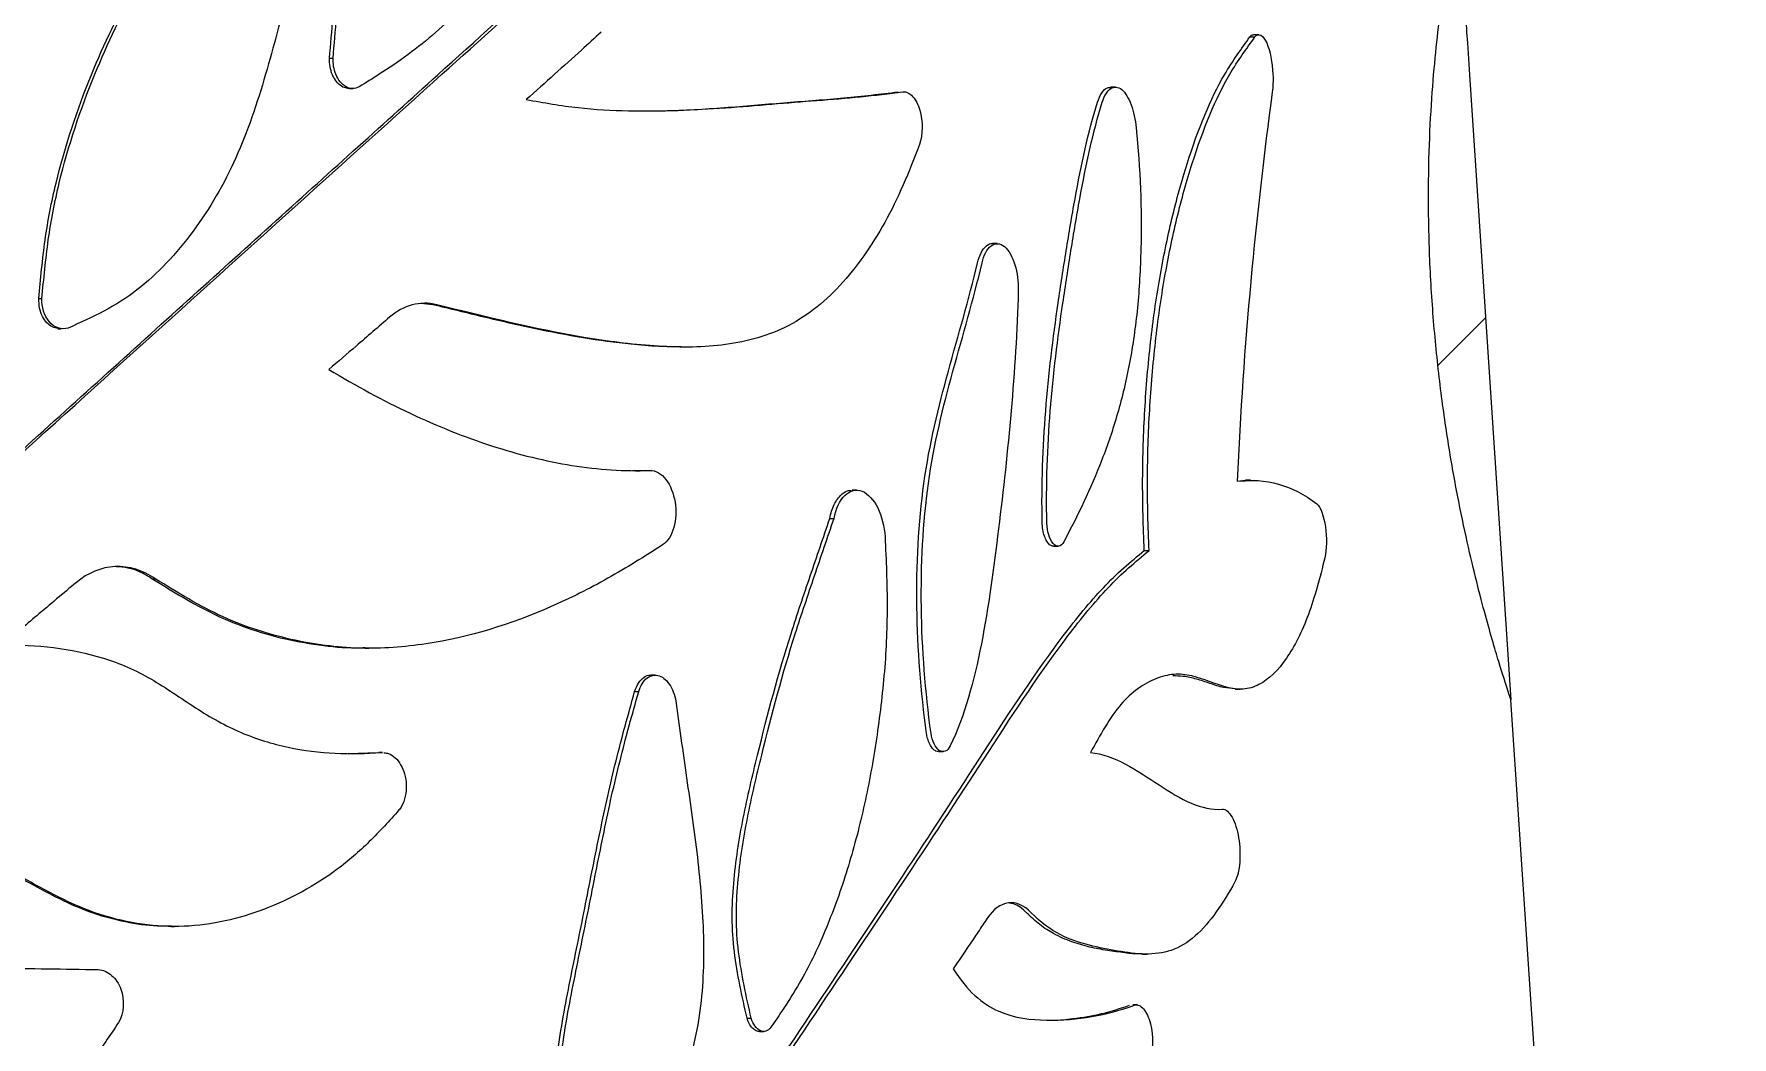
# Model space of a CAD drawing. Header units: millimetres. Extents: x 10 to 459, y 8 to 584.
# Drawn here: x 107.46 to 123.25, y 361.23 to 370.55 of the extents above; entities that cross this region are included whole.
import ezdxf

# ---------------------------------------------------------------- set-up
doc = ezdxf.new("R2010")
doc.units = ezdxf.units.MM
doc.layers.add('HATCH', color=3, linetype='Continuous')
doc.layers.add('OUTLINE', color=7, linetype='Continuous', lineweight=25)

msp = doc.modelspace()

# ---------------------------------------------------------------- hatches: boundary and pattern name
at = {"layer": 'HATCH'}
h = msp.add_hatch(dxfattribs=at)
h.set_pattern_fill('ANSI31', color=256, angle=3e-322, style=0)
edge = h.paths.add_edge_path(flags=0)
edge.add_arc((220.585, 376.805), 100, 182.89766, 183.8049, ccw=False)
edge.add_spline(control_points=[(120.713, 371.75), (120.196, 369.42), (120.39, 366.775), (121.191, 364.361)], knot_values=[0.440148, 0.440148, 0.440148, 0.440148, 0.52743, 0.52743, 0.52743, 0.52743], weights=[1, 1, 1, 1], degree=3, periodic=0)
edge.add_line((121.191, 364.361), (120.805, 370.169))

# ---------------------------------------------------------------- linework, layer by layer
at = {"layer": 'OUTLINE'}
for p, q in [((118.765, 370.52), (118.812, 370.52)), ((118.847, 370.541), (118.799, 370.541)), ((110.21, 370.323), (110.244, 370.323)), ((120.805, 370.169), (121.191, 364.361)), ((110.394, 370.041), (110.428, 370.041)), ((115.566, 370.008), (115.546, 370.008)), ((117.516, 370.055), (117.47, 370.055)), ((116.416, 368.6), (116.373, 368.6)), ((107.508, 368.09), (107.537, 368.09)), ((111.172, 368.033), (111.06, 368.045)), ((107.686, 367.809), (107.716, 367.809)), ((113.48, 367.64), (113.521, 367.64)), ((113.027, 366.493), (113.15, 366.493)), ((118.647, 366.395), (118.723, 366.396)), ((118.77, 366.402), (118.724, 366.402)), ((115.109, 366.31), (115.068, 366.31)), ((114.86, 366.048), (114.9, 366.048)), ((116.939, 365.789), (116.983, 365.789)), ((117.783, 365.75), (117.828, 365.75)), ((108.56, 365.487), (108.591, 365.487)), ((110.541, 364.842), (110.576, 364.842)), ((113.237, 364.592), (113.199, 364.592)), ((118.628, 364.46), (118.674, 364.46)), ((113.046, 364.44), (113.084, 364.44)), ((123.247, 333.46), (121.191, 364.361)), ((110.384, 363.864), (110.659, 363.874)), ((110.703, 363.874), (110.669, 363.874)), ((110.692, 363.874), (110.703, 363.872)), ((115.871, 363.881), (115.913, 363.881)), ((108.737, 362.257), (108.769, 362.257)), ((117.761, 362.001), (117.808, 362.001)), ((117.721, 361.528), (117.676, 361.528)), ((114.091, 361.404), (114.13, 361.404)), ((114.208, 361.282), (114.248, 361.282))]:
    msp.add_line(p, q, dxfattribs=at)
msp.add_arc((220.585, 376.805), 100, 182.89766, 183.8049, dxfattribs=at)
for points, knots in [([(110.21, 370.323), (110.231, 370.578), (110.252, 370.834), (110.336, 371.332), (110.396, 371.575), (110.612, 372.28), (110.806, 372.719), (111.136, 373.33), (111.252, 373.527), (111.493, 373.908), (111.618, 374.092), (111.865, 374.461), (111.989, 374.644), (112.206, 375.044), (112.296, 375.266), (112.385, 375.487)], [0, 0, 0, 0, 0.125, 0.125, 0.25, 0.25, 0.5, 0.5, 0.625, 0.625, 0.75, 0.75, 0.875, 0.875, 1, 1, 1, 1]), ([(110.244, 370.323), (110.264, 370.579), (110.286, 370.834), (110.369, 371.332), (110.43, 371.575), (110.646, 372.28), (110.841, 372.72), (111.171, 373.331), (111.288, 373.527), (111.529, 373.909), (111.654, 374.093), (111.902, 374.461), (112.026, 374.644), (112.243, 375.044), (112.332, 375.266), (112.422, 375.487)], [0, 0, 0, 0, 0.125, 0.125, 0.25, 0.25, 0.5, 0.5, 0.625, 0.625, 0.75, 0.75, 0.875, 0.875, 1, 1, 1, 1]), ([(112.754, 375.437), (112.778, 375.301), (112.803, 375.166), (112.842, 374.892), (112.855, 374.755), (112.873, 374.337), (112.859, 374.052), (112.792, 373.507), (112.738, 373.241), (112.595, 372.729), (112.509, 372.488), (112.31, 372.03), (112.198, 371.812), (111.947, 371.403), (111.812, 371.215), (111.519, 370.867), (111.363, 370.707), (111.03, 370.416), (110.854, 370.289), (110.672, 370.173)], [0, 0, 0, 0, 0.0625, 0.0625, 0.125, 0.125, 0.25, 0.25, 0.375, 0.375, 0.5, 0.5, 0.625, 0.625, 0.75, 0.75, 0.875, 0.875, 1, 1, 1, 1]), ([(107.997, 370.169), (108.235, 370.748), (108.536, 371.274), (108.92, 371.919), (108.998, 372.048), (109.153, 372.305), (109.232, 372.431), (109.378, 372.695), (109.443, 372.833), (109.54, 373.135), (109.576, 373.297), (109.613, 373.458)], [0, 0, 0, 0, 0.5, 0.5, 0.625, 0.625, 0.75, 0.75, 0.875, 0.875, 1, 1, 1, 1]), ([(108.029, 370.173), (108.267, 370.751), (108.568, 371.276), (108.953, 371.92), (109.03, 372.049), (109.185, 372.305), (109.264, 372.432), (109.41, 372.695), (109.475, 372.833), (109.572, 373.136), (109.609, 373.297), (109.645, 373.458)], [0, 0, 0, 0, 0.5, 0.5, 0.625, 0.625, 0.75, 0.75, 0.875, 0.875, 1, 1, 1, 1]), ([(110.149, 373.405), (110.151, 373.123), (110.154, 372.842), (110.109, 372.291), (110.062, 372.02), (109.955, 371.482), (109.893, 371.217), (109.76, 370.692), (109.691, 370.431), (109.616, 370.173)], [0, 0, 0, 0, 0.25, 0.25, 0.5, 0.5, 0.75, 0.75, 1, 1, 1, 1]), ([(120.473, 370.169), (120.498, 370.457), (120.528, 370.695), (120.571, 370.995), (120.586, 371.086), (120.613, 371.249), (120.626, 371.32), (120.661, 371.508), (120.68, 371.599), (120.706, 371.72), (120.713, 371.75), (120.713, 371.75)], [0, 0, 0, 0, 0.25, 0.25, 0.375, 0.375, 0.5, 0.5, 0.75, 0.75, 1, 1, 1, 1]), ([(112.734, 370.565), (112.674, 370.509), (112.613, 370.454), (112.552, 370.398), (112.469, 370.323), (112.386, 370.248), (112.302, 370.173)], [0, 0, 0, 0, 0.0003295589, 0.0003295589, 0.0003295589, 0.0007754211, 0.0007754211, 0.0007754211, 0.0007754211]), ([(118.765, 370.52), (118.775, 370.532), (118.787, 370.545), (118.799, 370.54), (118.8, 370.539)], [0, 0, 0, 0, 0.9386689, 1, 1, 1, 1]), ([(118.812, 370.52), (118.828, 370.54), (118.848, 370.546), (118.886, 370.525), (118.905, 370.5), (118.953, 370.393), (118.975, 370.282), (118.979, 370.173)], [0, 0, 0, 0, 0.25, 0.25, 0.5, 0.5, 1, 1, 1, 1]), ([(86.588, 346.333), (86.815, 346.641), (87.044, 346.948), (87.513, 347.55), (87.751, 347.848), (88.478, 348.729), (88.979, 349.303), (90.004, 350.426), (90.529, 350.976), (91.599, 352.057), (92.143, 352.589), (93.788, 354.158), (94.901, 355.172), (97.1, 357.199), (98.181, 358.221), (100.315, 360.233), (101.375, 361.219), (102.951, 362.666), (103.474, 363.143), (104.508, 364.084), (105.02, 364.548), (106.535, 365.92), (107.52, 366.808), (109.432, 368.532), (110.36, 369.367), (111.255, 370.173)], [0, 0, 0, 0, 0.03125, 0.03125, 0.0625, 0.0625, 0.125, 0.125, 0.1875, 0.1875, 0.25, 0.25, 0.375, 0.375, 0.5, 0.5, 0.625, 0.625, 0.6875, 0.6875, 0.75, 0.75, 0.875, 0.875, 1, 1, 1, 1]), ([(89.085, 349.413), (89.094, 349.423), (89.397, 349.774), (90.02, 350.439), (90.949, 351.411), (91.898, 352.354), (92.856, 353.277), (93.819, 354.182), (94.788, 355.078), (95.756, 355.97), (96.718, 356.861), (97.671, 357.752), (98.611, 358.641), (99.545, 359.523), (100.476, 360.398), (101.405, 361.262), (102.332, 362.117), (103.297, 363.002), (104.298, 363.915), (105.332, 364.854), (106.35, 365.777), (107.291, 366.627), (108.154, 367.407), (108.943, 368.119), (109.718, 368.818), (110.478, 369.503), (110.971, 369.947), (111.217, 370.169)], [0, 0, 0, 0, 0.001288, 0.042666, 0.084054, 0.125434, 0.166394, 0.207362, 0.248324, 0.289476, 0.330635, 0.371787, 0.412744, 0.453707, 0.494663, 0.535845, 0.577034, 0.618215, 0.665487, 0.712783, 0.760077, 0.807346, 0.845862, 0.884403, 0.922951, 0.961488, 1, 1, 1, 1]), ([(107.508, 368.09), (107.525, 368.272), (107.542, 368.454), (107.592, 368.813), (107.626, 368.989), (107.752, 369.508), (107.865, 369.846), (107.997, 370.169)], [0, 0, 0, 0, 0.25, 0.25, 0.5, 0.5, 1, 1, 1, 1]), ([(107.537, 368.09), (107.554, 368.272), (107.572, 368.455), (107.621, 368.814), (107.656, 368.99), (107.782, 369.511), (107.895, 369.849), (108.029, 370.173)], [0, 0, 0, 0, 0.25, 0.25, 0.5, 0.5, 1, 1, 1, 1]), ([(109.616, 370.173), (109.537, 369.903), (109.449, 369.641), (109.229, 369.152), (109.098, 368.925), (108.786, 368.507), (108.614, 368.321), (108.324, 368.095), (108.221, 368.031), (108.005, 367.916), (107.893, 367.866), (107.781, 367.816)], [0, 0, 0, 0, 0.25, 0.25, 0.5, 0.5, 0.75, 0.75, 0.875, 0.875, 1, 1, 1, 1]), ([(110.394, 370.042), (110.378, 370.043), (110.344, 370.045), (110.295, 370.079), (110.259, 370.123), (110.243, 370.157), (110.237, 370.169)], [0, 0, 0, 0, 0.256773, 0.539243, 0.829928, 1, 1, 1, 1]), ([(110.486, 370.057), (110.447, 370.035), (110.403, 370.036), (110.324, 370.079), (110.29, 370.121), (110.269, 370.173)], [0, 0, 0, 0, 0.5, 0.5, 1, 1, 1, 1]), ([(117.783, 365.75), (117.778, 365.861), (117.774, 365.972), (117.769, 366.191), (117.768, 366.301), (117.769, 366.627), (117.776, 366.842), (117.801, 367.267), (117.819, 367.479), (117.865, 367.888), (117.893, 368.086), (117.96, 368.469), (117.998, 368.654), (118.083, 369.009), (118.131, 369.181), (118.284, 369.664), (118.399, 369.947), (118.529, 370.169)], [0, 0, 0, 0, 0.0625, 0.0625, 0.125, 0.125, 0.25, 0.25, 0.375, 0.375, 0.5, 0.5, 0.625, 0.625, 0.75, 0.75, 1, 1, 1, 1]), ([(117.828, 365.75), (117.823, 365.861), (117.819, 365.972), (117.814, 366.192), (117.813, 366.302), (117.814, 366.628), (117.821, 366.843), (117.846, 367.269), (117.864, 367.481), (117.911, 367.891), (117.939, 368.09), (118.006, 368.473), (118.044, 368.658), (118.13, 369.013), (118.178, 369.185), (118.332, 369.668), (118.447, 369.95), (118.578, 370.173)], [0, 0, 0, 0, 0.0625, 0.0625, 0.125, 0.125, 0.25, 0.25, 0.375, 0.375, 0.5, 0.5, 0.625, 0.625, 0.75, 0.75, 1, 1, 1, 1]), ([(121.191, 364.361), (121.191, 364.361), (121.182, 364.39), (121.144, 364.507), (121.115, 364.595), (121.041, 364.839), (120.996, 364.992), (120.893, 365.375), (120.834, 365.607), (120.744, 366.017), (120.713, 366.164), (120.653, 366.483), (120.624, 366.653), (120.569, 367.01), (120.543, 367.201), (120.498, 367.593), (120.479, 367.792), (120.449, 368.196), (120.438, 368.404), (120.426, 368.802), (120.424, 368.997), (120.428, 369.369), (120.434, 369.544), (120.45, 369.873), (120.461, 370.027), (120.473, 370.169)], [0, 0, 0, 0, 0.125, 0.125, 0.25, 0.25, 0.375, 0.375, 0.5, 0.5, 0.5625, 0.5625, 0.625, 0.625, 0.6875, 0.6875, 0.75, 0.75, 0.8125, 0.8125, 0.875, 0.875, 0.9375, 0.9375, 1, 1, 1, 1]), ([(112.039, 369.939), (112.202, 369.91), (112.362, 369.881), (112.679, 369.846), (112.835, 369.838), (113.298, 369.828), (113.599, 369.841), (114.182, 369.883), (114.465, 369.909), (114.878, 369.941), (115.013, 369.952), (115.28, 369.978), (115.41, 369.994), (115.539, 370.01)], [0, 0, 0, 0, 0.125, 0.125, 0.25, 0.25, 0.5, 0.5, 0.75, 0.75, 0.875, 0.875, 1, 1, 1, 1]), ([(113.128, 369.834), (113.201, 369.834), (113.47, 369.835), (113.919, 369.865), (114.466, 369.913), (114.996, 369.951), (115.33, 369.99), (115.497, 370.01)], [0, 0, 0, 0, 0.085968, 0.313903, 0.542127, 0.770959, 1, 1, 1, 1]), ([(115.539, 370.01), (115.57, 370.013), (115.602, 369.998), (115.658, 369.937), (115.681, 369.892), (115.727, 369.737), (115.726, 369.611), (115.694, 369.52)], [0, 0, 0, 0, 0.25, 0.25, 0.5, 0.5, 1, 1, 1, 1]), ([(117.349, 369.914), (117.361, 369.945), (117.385, 370.007), (117.431, 370.052), (117.461, 370.05), (117.471, 370.049)], [0, 0, 0, 0, 0.395206, 0.791753, 1, 1, 1, 1]), ([(117.393, 369.914), (117.412, 369.974), (117.44, 370.019), (117.504, 370.062), (117.54, 370.058), (117.607, 370.004), (117.638, 369.953), (117.684, 369.827), (117.7, 369.752), (117.708, 369.675)], [0, 0, 0, 0, 0.25, 0.25, 0.5, 0.5, 0.75, 0.75, 1, 1, 1, 1]), ([(118.973, 370.007), (118.897, 369.441), (118.829, 368.853), (118.718, 367.644), (118.675, 367.026), (118.647, 366.394)], [0, 0, 0, 0, 0.5, 0.5, 1, 1, 1, 1]), ([(116.835, 366.004), (116.827, 366.361), (116.84, 366.707), (116.894, 367.387), (116.935, 367.721), (117.007, 368.212), (117.032, 368.374), (117.084, 368.697), (117.111, 368.858), (117.197, 369.332), (117.262, 369.637), (117.349, 369.914)], [0, 0, 0, 0, 0.25, 0.25, 0.5, 0.5, 0.625, 0.625, 0.75, 0.75, 1, 1, 1, 1]), ([(116.878, 366.004), (116.87, 366.361), (116.883, 366.707), (116.937, 367.387), (116.979, 367.722), (117.051, 368.212), (117.076, 368.374), (117.128, 368.697), (117.155, 368.858), (117.241, 369.332), (117.307, 369.638), (117.393, 369.914)], [0, 0, 0, 0, 0.25, 0.25, 0.5, 0.5, 0.625, 0.625, 0.75, 0.75, 1, 1, 1, 1]), ([(117.708, 369.675), (117.746, 369.297), (117.761, 368.922), (117.747, 368.366), (117.737, 368.181), (117.702, 367.828), (117.678, 367.658), (117.616, 367.33), (117.578, 367.172), (117.491, 366.871), (117.442, 366.729), (117.285, 366.321), (117.164, 366.073), (117.036, 365.831)], [0, 0, 0, 0, 0.25, 0.25, 0.375, 0.375, 0.5, 0.5, 0.625, 0.625, 0.75, 0.75, 1, 1, 1, 1]), ([(115.694, 369.52), (115.645, 369.394), (115.595, 369.267), (115.489, 369.023), (115.433, 368.907), (115.31, 368.688), (115.245, 368.584), (115.106, 368.389), (115.032, 368.296), (114.799, 368.044), (114.629, 367.913), (114.351, 367.777), (114.253, 367.742), (114.056, 367.688), (113.956, 367.67), (113.651, 367.634), (113.441, 367.635), (113.013, 367.665), (112.794, 367.692), (112.13, 367.804), (111.675, 367.917), (111.207, 368.033)], [0, 0, 0, 0, 0.0625, 0.0625, 0.125, 0.125, 0.1875, 0.1875, 0.25, 0.25, 0.375, 0.375, 0.4375, 0.4375, 0.5, 0.5, 0.625, 0.625, 0.75, 0.75, 1, 1, 1, 1]), ([(116.232, 368.421), (116.243, 368.455), (116.263, 368.523), (116.314, 368.582), (116.353, 368.606), (116.373, 368.6), (116.373, 368.6)], [0, 0, 0, 0, 0.340233, 0.681549, 0.995178, 1, 1, 1, 1]), ([(116.275, 368.421), (116.292, 368.493), (116.322, 368.551), (116.398, 368.609), (116.443, 368.606), (116.524, 368.54), (116.558, 368.477), (116.603, 368.331), (116.614, 368.246), (116.612, 368.165)], [0, 0, 0, 0, 0.25, 0.25, 0.5, 0.5, 0.75, 0.75, 1, 1, 1, 1]), ([(115.759, 364.05), (115.706, 364.441), (115.676, 364.832), (115.664, 365.612), (115.684, 366.006), (115.786, 366.739), (115.871, 367.081), (116.054, 367.751), (116.152, 368.077), (116.232, 368.421)], [0, 0, 0, 0, 0.25, 0.25, 0.5, 0.5, 0.75, 0.75, 1, 1, 1, 1]), ([(115.801, 364.05), (115.748, 364.442), (115.717, 364.832), (115.706, 365.612), (115.726, 366.006), (115.828, 366.739), (115.913, 367.081), (116.097, 367.751), (116.195, 368.077), (116.275, 368.421)], [0, 0, 0, 0, 0.25, 0.25, 0.5, 0.5, 0.75, 0.75, 1, 1, 1, 1]), ([(107.686, 367.811), (107.669, 367.814), (107.631, 367.823), (107.58, 367.864), (107.539, 367.924), (107.51, 368.003), (107.509, 368.06), (107.508, 368.09)], [0, 0, 0, 0, 0.1701775, 0.3589814, 0.5558751, 0.7680757, 1, 1, 1, 1]), ([(107.781, 367.816), (107.72, 367.795), (107.651, 367.82), (107.557, 367.931), (107.534, 368.012), (107.537, 368.09)], [0, 0, 0, 0, 0.5, 0.5, 1, 1, 1, 1]), ([(116.612, 368.165), (116.591, 367.408), (116.518, 366.676), (116.384, 365.59), (116.337, 365.227), (116.201, 364.537), (116.114, 364.212), (115.98, 363.936)], [0, 0, 0, 0, 0.5, 0.5, 0.75, 0.75, 1, 1, 1, 1]), ([(110.769, 367.917), (110.717, 367.872), (110.665, 367.827), (110.613, 367.783), (110.561, 367.738), (110.509, 367.693), (110.457, 367.648), (110.373, 367.576), (110.289, 367.503), (110.204, 367.431)], [0, 0, 0, 0, 0.0002576253, 0.0002576253, 0.0002576253, 0.0005152506, 0.0005152506, 0.0005152506, 0.0009278929, 0.0009278929, 0.0009278929, 0.0009278929]), ([(113.48, 367.64), (113.41, 367.641), (113.256, 367.643), (112.952, 367.669), (112.568, 367.72), (112.112, 367.809), (111.647, 367.915), (111.331, 367.994), (111.172, 368.033)], [0, 0, 0, 0, 0.0965146, 0.2118774, 0.4087442, 0.6057839, 0.802954, 1, 1, 1, 1]), ([(110.204, 367.431), (110.456, 367.279), (110.708, 367.143), (111.213, 366.905), (111.466, 366.804), (111.968, 366.641), (112.218, 366.579), (112.71, 366.501), (112.951, 366.485), (113.188, 366.493)], [0, 0, 0, 0, 0.25, 0.25, 0.5, 0.5, 0.75, 0.75, 1, 1, 1, 1]), ([(113.188, 366.493), (113.242, 366.495), (113.296, 366.463), (113.379, 366.355), (113.409, 366.279), (113.434, 366.12), (113.431, 366.036), (113.391, 365.892), (113.354, 365.833), (113.306, 365.801)], [0, 0, 0, 0, 0.25, 0.25, 0.5, 0.5, 0.75, 0.75, 1, 1, 1, 1]), ([(114.86, 366.048), (114.865, 366.071), (114.876, 366.117), (114.9, 366.178), (114.931, 366.229), (114.966, 366.27), (115.004, 366.295), (115.039, 366.311), (115.06, 366.307), (115.068, 366.305)], [0, 0, 0, 0, 0.15646, 0.312848, 0.469883, 0.626835, 0.771984, 0.9171, 1, 1, 1, 1]), ([(114.9, 366.048), (114.918, 366.137), (114.952, 366.213), (115.046, 366.307), (115.104, 366.322), (115.217, 366.278), (115.268, 366.221), (115.343, 366.068), (115.366, 365.974), (115.374, 365.877)], [0, 0, 0, 0, 0.25, 0.25, 0.5, 0.5, 0.75, 0.75, 1, 1, 1, 1]), ([(119.387, 366.184), (119.422, 366.157), (119.452, 366.07), (119.481, 365.87), (119.48, 365.759), (119.462, 365.681)], [0, 0, 0, 0, 0.5, 0.5, 1, 1, 1, 1]), ([(114.091, 361.404), (114.045, 361.608), (113.999, 361.812), (113.961, 362.127), (113.954, 362.234), (113.953, 362.448), (113.958, 362.553), (113.985, 362.863), (114.017, 363.065), (114.095, 363.462), (114.141, 363.655), (114.283, 364.232), (114.383, 364.612), (114.558, 365.157), (114.618, 365.336), (114.739, 365.692), (114.8, 365.87), (114.86, 366.048)], [0, 0, 0, 0, 0.125, 0.125, 0.1875, 0.1875, 0.25, 0.25, 0.375, 0.375, 0.5, 0.5, 0.75, 0.75, 0.875, 0.875, 1, 1, 1, 1]), ([(114.13, 361.404), (114.084, 361.608), (114.038, 361.812), (113.999, 362.127), (113.993, 362.234), (113.992, 362.448), (113.997, 362.553), (114.024, 362.863), (114.056, 363.065), (114.134, 363.462), (114.18, 363.656), (114.322, 364.232), (114.423, 364.612), (114.597, 365.157), (114.658, 365.336), (114.779, 365.693), (114.84, 365.87), (114.9, 366.048)], [0, 0, 0, 0, 0.125, 0.125, 0.1875, 0.1875, 0.25, 0.25, 0.375, 0.375, 0.5, 0.5, 0.75, 0.75, 0.875, 0.875, 1, 1, 1, 1]), ([(115.374, 365.877), (115.384, 365.659), (115.393, 365.441), (115.393, 365.01), (115.383, 364.797), (115.345, 364.375), (115.319, 364.165), (115.256, 363.755), (115.219, 363.554), (115.131, 363.163), (115.08, 362.972), (114.965, 362.601), (114.9, 362.42), (114.758, 362.074), (114.68, 361.909), (114.505, 361.604), (114.41, 361.462), (114.313, 361.32)], [0, 0, 0, 0, 0.125, 0.125, 0.25, 0.25, 0.375, 0.375, 0.5, 0.5, 0.625, 0.625, 0.75, 0.75, 0.875, 0.875, 1, 1, 1, 1]), ([(116.939, 365.79), (116.929, 365.791), (116.91, 365.795), (116.883, 365.824), (116.859, 365.868), (116.842, 365.928), (116.836, 365.975), (116.835, 366.001), (116.835, 366.004)], [0, 0, 0, 0, 0.177785, 0.360641, 0.550601, 0.752354, 0.972199, 1, 1, 1, 1]), ([(117.036, 365.831), (117.023, 365.807), (117.007, 365.793), (116.971, 365.787), (116.952, 365.796), (116.902, 365.854), (116.88, 365.93), (116.878, 366.004)], [0, 0, 0, 0, 0.25, 0.25, 0.5, 0.5, 1, 1, 1, 1]), ([(103.358, 345.09), (103.534, 345.332), (103.709, 345.574), (104.05, 346.064), (104.217, 346.312), (104.714, 347.055), (105.037, 347.555), (105.684, 348.547), (106.008, 349.039), (106.669, 350.002), (107.007, 350.472), (107.685, 351.399), (108.026, 351.856), (108.697, 352.768), (109.027, 353.225), (109.998, 354.595), (110.625, 355.505), (111.865, 357.277), (112.471, 358.144), (113.635, 359.86), (114.193, 360.707), (115.008, 361.929), (115.275, 362.328), (115.795, 363.114), (116.048, 363.502), (116.542, 364.263), (116.784, 364.631), (117.154, 365.119), (117.278, 365.271), (117.528, 365.537), (117.657, 365.645), (117.783, 365.75)], [0, 0, 0, 0, 0.03125, 0.03125, 0.0625, 0.0625, 0.125, 0.125, 0.1875, 0.1875, 0.25, 0.25, 0.3125, 0.3125, 0.375, 0.375, 0.5, 0.5, 0.625, 0.625, 0.75, 0.75, 0.8125, 0.8125, 0.875, 0.875, 0.9375, 0.9375, 0.96875, 0.96875, 1, 1, 1, 1]), ([(103.379, 345.09), (103.555, 345.332), (103.731, 345.574), (104.072, 346.064), (104.24, 346.312), (104.737, 347.056), (105.061, 347.555), (105.709, 348.548), (106.034, 349.04), (106.696, 350.003), (107.035, 350.473), (107.714, 351.4), (108.055, 351.857), (108.728, 352.77), (109.058, 353.226), (110.031, 354.597), (110.659, 355.507), (111.901, 357.279), (112.508, 358.145), (113.674, 359.862), (114.233, 360.708), (115.049, 361.93), (115.316, 362.329), (115.837, 363.115), (116.091, 363.503), (116.585, 364.264), (116.827, 364.632), (117.198, 365.119), (117.322, 365.271), (117.573, 365.537), (117.702, 365.645), (117.828, 365.75)], [0, 0, 0, 0, 0.03125, 0.03125, 0.0625, 0.0625, 0.125, 0.125, 0.1875, 0.1875, 0.25, 0.25, 0.3125, 0.3125, 0.375, 0.375, 0.5, 0.5, 0.625, 0.625, 0.75, 0.75, 0.8125, 0.8125, 0.875, 0.875, 0.9375, 0.9375, 0.96875, 0.96875, 1, 1, 1, 1]), ([(113.306, 365.801), (113.14, 365.695), (112.972, 365.589), (112.625, 365.395), (112.447, 365.306), (111.897, 365.065), (111.511, 364.943), (110.906, 364.852), (110.699, 364.837), (110.276, 364.848), (110.064, 364.876), (109.64, 364.972), (109.427, 365.039), (109.005, 365.231), (108.798, 365.359), (108.591, 365.487)], [0, 0, 0, 0, 0.125, 0.125, 0.25, 0.25, 0.5, 0.5, 0.625, 0.625, 0.75, 0.75, 0.875, 0.875, 1, 1, 1, 1]), ([(108.591, 365.487), (108.533, 365.526), (108.473, 365.556), (108.347, 365.594), (108.281, 365.603), (108.089, 365.594), (107.964, 365.542), (107.857, 365.453)], [0, 0, 0, 0, 0.25, 0.25, 0.5, 0.5, 1, 1, 1, 1]), ([(108.56, 365.487), (108.524, 365.509), (108.452, 365.553), (108.341, 365.591), (108.266, 365.596), (108.231, 365.599)], [0, 0, 0, 0, 0.3466152, 0.6931644, 1, 1, 1, 1]), ([(119.462, 365.681), (119.415, 365.497), (119.367, 365.314), (119.25, 364.997), (119.182, 364.86), (119.027, 364.637), (118.943, 364.554), (118.802, 364.48), (118.752, 364.465), (118.652, 364.457), (118.601, 364.465), (118.443, 364.508), (118.334, 364.559), (118.169, 364.597), (118.113, 364.603), (118.002, 364.594), (117.946, 364.58), (117.835, 364.534), (117.778, 364.504), (117.669, 364.425), (117.616, 364.376), (117.464, 364.201), (117.373, 364.035), (117.282, 363.872)], [0, 0, 0, 0, 0.125, 0.125, 0.25, 0.25, 0.375, 0.375, 0.4375, 0.4375, 0.5, 0.5, 0.625, 0.625, 0.6875, 0.6875, 0.75, 0.75, 0.8125, 0.8125, 0.875, 0.875, 1, 1, 1, 1]), ([(107.857, 365.453), (107.796, 365.402), (107.735, 365.35), (107.674, 365.299), (107.612, 365.247), (107.551, 365.195), (107.489, 365.144), (107.384, 365.054), (107.278, 364.965), (107.171, 364.875)], [0, 0, 0, 0, 0.000279926, 0.000279926, 0.000279926, 0.000559852, 0.000559852, 0.000559852, 0.001040844, 0.001040844, 0.001040844, 0.001040844]), ([(110.541, 364.845), (110.514, 364.844), (110.372, 364.838), (110.109, 364.866), (109.756, 364.929), (109.403, 365.037), (109.086, 365.176), (108.807, 365.334), (108.642, 365.436), (108.56, 365.487)], [0, 0, 0, 0, 0.041888, 0.21707, 0.393005, 0.568689, 0.743528, 0.871733, 1, 1, 1, 1]), ([(107.171, 364.875), (107.489, 364.873), (107.805, 364.844), (108.261, 364.702), (108.409, 364.638), (108.692, 364.474), (108.828, 364.378), (109.103, 364.2), (109.244, 364.12), (109.532, 363.998), (109.678, 363.954), (110.117, 363.86), (110.409, 363.85), (110.692, 363.874)], [0, 0, 0, 0, 0.25, 0.25, 0.375, 0.375, 0.5, 0.5, 0.625, 0.625, 0.75, 0.75, 1, 1, 1, 1]), ([(113.046, 364.44), (113.057, 364.468), (113.078, 364.524), (113.132, 364.574), (113.175, 364.596), (113.198, 364.591), (113.199, 364.59)], [0, 0, 0, 0, 0.329796, 0.660297, 0.972257, 1, 1, 1, 1]), ([(113.084, 364.44), (113.1, 364.493), (113.127, 364.537), (113.195, 364.591), (113.236, 364.598), (113.315, 364.572), (113.351, 364.538), (113.406, 364.445), (113.425, 364.388), (113.432, 364.328)], [0, 0, 0, 0, 0.25, 0.25, 0.5, 0.5, 0.75, 0.75, 1, 1, 1, 1]), ([(118.628, 364.465), (118.592, 364.468), (118.515, 364.472), (118.395, 364.515), (118.269, 364.556), (118.155, 364.582), (118.081, 364.584), (118.05, 364.585)], [0, 0, 0, 0, 0.1951373, 0.4215091, 0.6330489, 0.8457764, 1, 1, 1, 1]), ([(112.401, 359.012), (112.372, 359.248), (112.342, 359.484), (112.299, 359.957), (112.286, 360.194), (112.288, 360.662), (112.304, 360.893), (112.367, 361.349), (112.411, 361.574), (112.5, 362.021), (112.547, 362.244), (112.635, 362.691), (112.679, 362.915), (112.771, 363.359), (112.819, 363.58), (112.928, 364.013), (112.987, 364.226), (113.046, 364.44)], [0, 0, 0, 0, 0.125, 0.125, 0.25, 0.25, 0.375, 0.375, 0.5, 0.5, 0.625, 0.625, 0.75, 0.75, 0.875, 0.875, 1, 1, 1, 1]), ([(112.437, 359.012), (112.408, 359.248), (112.378, 359.484), (112.335, 359.957), (112.322, 360.195), (112.324, 360.662), (112.34, 360.893), (112.403, 361.349), (112.447, 361.575), (112.537, 362.022), (112.583, 362.244), (112.672, 362.691), (112.716, 362.915), (112.807, 363.36), (112.856, 363.58), (112.965, 364.013), (113.024, 364.227), (113.084, 364.44)], [0, 0, 0, 0, 0.125, 0.125, 0.25, 0.25, 0.375, 0.375, 0.5, 0.5, 0.625, 0.625, 0.75, 0.75, 0.875, 0.875, 1, 1, 1, 1]), ([(113.432, 364.328), (113.466, 364.082), (113.5, 363.837), (113.571, 363.347), (113.607, 363.101), (113.662, 362.609), (113.681, 362.363), (113.691, 361.871), (113.678, 361.622), (113.621, 361.269), (113.596, 361.153), (113.535, 360.93), (113.5, 360.822), (113.424, 360.61), (113.384, 360.506), (113.304, 360.297), (113.264, 360.193), (113.141, 359.882), (113.055, 359.678), (112.869, 359.282), (112.769, 359.091), (112.667, 358.9)], [0, 0, 0, 0, 0.125, 0.125, 0.25, 0.25, 0.375, 0.375, 0.5, 0.5, 0.5625, 0.5625, 0.625, 0.625, 0.6875, 0.6875, 0.75, 0.75, 0.875, 0.875, 1, 1, 1, 1]), ([(115.871, 363.883), (115.863, 363.883), (115.844, 363.884), (115.815, 363.908), (115.788, 363.948), (115.769, 363.998), (115.762, 364.035), (115.759, 364.05)], [0, 0, 0, 0, 0.157668, 0.37065, 0.590577, 0.823365, 1, 1, 1, 1]), ([(115.98, 363.936), (115.968, 363.911), (115.952, 363.893), (115.916, 363.878), (115.896, 363.88), (115.84, 363.918), (115.811, 363.981), (115.801, 364.05)], [0, 0, 0, 0, 0.25, 0.25, 0.5, 0.5, 1, 1, 1, 1]), ([(110.716, 363.87), (110.73, 363.869), (110.767, 363.866), (110.823, 363.827), (110.875, 363.762), (110.912, 363.673), (110.928, 363.571), (110.919, 363.466), (110.891, 363.387), (110.865, 363.351), (110.856, 363.339)], [0, 0, 0, 0, 0.083246, 0.21131, 0.341992, 0.479273, 0.625121, 0.776971, 0.930295, 1, 1, 1, 1]), ([(117.282, 363.872), (117.505, 363.854), (117.717, 363.706), (118.022, 363.506), (118.122, 363.444), (118.318, 363.361), (118.414, 363.339), (118.508, 363.346)], [0, 0, 0, 0, 0.5, 0.5, 0.75, 0.75, 1, 1, 1, 1]), ([(110.856, 363.339), (110.766, 363.239), (110.675, 363.139), (110.485, 362.951), (110.386, 362.865), (110.073, 362.634), (109.844, 362.509), (109.487, 362.373), (109.365, 362.336), (109.116, 362.281), (108.988, 362.264), (108.599, 362.248), (108.339, 362.284), (107.948, 362.411), (107.819, 362.466), (107.567, 362.593), (107.443, 362.664), (107.191, 362.798), (107.063, 362.863), (106.803, 362.972), (106.671, 363.016), (106.399, 363.079), (106.259, 363.098), (105.982, 363.117), (105.843, 363.117), (105.567, 363.093), (105.429, 363.067), (105.154, 362.993), (105.018, 362.946), (104.882, 362.899)], [0, 0, 0, 0, 0.0625, 0.0625, 0.125, 0.125, 0.25, 0.25, 0.3125, 0.3125, 0.375, 0.375, 0.5, 0.5, 0.5625, 0.5625, 0.625, 0.625, 0.6875, 0.6875, 0.75, 0.75, 0.8125, 0.8125, 0.875, 0.875, 0.9375, 0.9375, 1, 1, 1, 1]), ([(118.508, 363.346), (118.54, 363.349), (118.572, 363.32), (118.627, 363.223), (118.648, 363.155), (118.673, 363.006), (118.676, 362.926), (118.665, 362.78), (118.649, 362.716), (118.626, 362.673)], [0, 0, 0, 0, 0.25, 0.25, 0.5, 0.5, 0.75, 0.75, 1, 1, 1, 1]), ([(108.737, 362.262), (108.695, 362.261), (108.555, 362.257), (108.315, 362.294), (108.022, 362.369), (107.736, 362.491), (107.458, 362.639), (107.179, 362.793), (106.891, 362.926), (106.593, 363.03), (106.299, 363.091), (106.067, 363.114), (105.938, 363.111), (105.9, 363.109)], [0, 0, 0, 0, 0.0453139, 0.1494677, 0.2532761, 0.3559215, 0.4588875, 0.5618787, 0.6651827, 0.768625, 0.8717013, 0.9619759, 1, 1, 1, 1]), ([(118.626, 362.673), (118.515, 362.472), (118.396, 362.292), (118.186, 362.107), (118.111, 362.061), (117.956, 362.009), (117.875, 362), (117.709, 362.002), (117.624, 362.014), (117.45, 362.044), (117.362, 362.06), (117.184, 362.105), (117.094, 362.134), (116.91, 362.229), (116.82, 362.294), (116.732, 362.385)], [0, 0, 0, 0, 0.25, 0.25, 0.375, 0.375, 0.5, 0.5, 0.625, 0.625, 0.75, 0.75, 0.875, 0.875, 1, 1, 1, 1]), ([(116.732, 362.385), (116.666, 362.453), (116.592, 362.485), (116.449, 362.468), (116.381, 362.418), (116.325, 362.336)], [0, 0, 0, 0, 0.5, 0.5, 1, 1, 1, 1]), ([(116.689, 362.385), (116.67, 362.403), (116.63, 362.438), (116.574, 362.468), (116.538, 362.473), (116.523, 362.475)], [0, 0, 0, 0, 0.3704409, 0.7407545, 1, 1, 1, 1]), ([(104.148, 362.24), (104.832, 362.244), (105.492, 362.071), (106.305, 361.939), (106.467, 361.918), (106.791, 361.888), (106.952, 361.879), (107.432, 361.863), (107.748, 361.864), (108.06, 361.856)], [0, 0, 0, 0, 0.5, 0.5, 0.625, 0.625, 0.75, 0.75, 1, 1, 1, 1]), ([(116.325, 362.336), (116.297, 362.293), (116.268, 362.25), (116.24, 362.208), (116.211, 362.165), (116.182, 362.122), (116.153, 362.08), (116.105, 362.008), (116.057, 361.936), (116.008, 361.864)], [0, 0, 0, 0, 0.0002144931, 0.0002144931, 0.0002144931, 0.0004289861, 0.0004289861, 0.0004289861, 0.00078761, 0.00078761, 0.00078761, 0.00078761]), ([(117.761, 362.003), (117.757, 362.003), (117.705, 361.998), (117.598, 362.013), (117.441, 362.033), (117.276, 362.063), (117.109, 362.111), (116.954, 362.179), (116.812, 362.268), (116.73, 362.346), (116.689, 362.385)], [0, 0, 0, 0, 0.014498, 0.156347, 0.309827, 0.463546, 0.616855, 0.769772, 0.884932, 1, 1, 1, 1]), ([(108.06, 361.856), (108.105, 361.854), (108.148, 361.835), (108.222, 361.771), (108.252, 361.725), (108.307, 361.574), (108.3, 361.452), (108.249, 361.365)], [0, 0, 0, 0, 0.25, 0.25, 0.5, 0.5, 1, 1, 1, 1]), ([(116.008, 361.864), (116.07, 361.764), (116.137, 361.682), (116.28, 361.551), (116.355, 361.504), (116.58, 361.404), (116.73, 361.39), (117.163, 361.381), (117.436, 361.434), (117.691, 361.525)], [0, 0, 0, 0, 0.125, 0.125, 0.25, 0.25, 0.5, 0.5, 1, 1, 1, 1]), ([(116.874, 361.387), (116.894, 361.386), (116.978, 361.384), (117.151, 361.403), (117.391, 361.441), (117.562, 361.497), (117.647, 361.525)], [0, 0, 0, 0, 0.074761, 0.30233, 0.651141, 1, 1, 1, 1]), ([(117.691, 361.525), (117.719, 361.535), (117.75, 361.523), (117.803, 361.46), (117.825, 361.411), (117.869, 361.239), (117.865, 361.099), (117.83, 361.01)], [0, 0, 0, 0, 0.25, 0.25, 0.5, 0.5, 1, 1, 1, 1]), ([(108.249, 361.365), (108.17, 361.246), (108.091, 361.127), (107.92, 360.904), (107.828, 360.801), (107.528, 360.523), (107.3, 360.37), (106.827, 360.121), (106.579, 360.026), (106.065, 359.873), (105.799, 359.814), (104.998, 359.684), (104.451, 359.66), (103.609, 359.711), (103.325, 359.741), (102.756, 359.826), (102.472, 359.886), (102.186, 359.947)], [0, 0, 0, 0, 0.0625, 0.0625, 0.125, 0.125, 0.25, 0.25, 0.375, 0.375, 0.5, 0.5, 0.75, 0.75, 0.875, 0.875, 1, 1, 1, 1]), ([(114.208, 361.283), (114.207, 361.282), (114.194, 361.279), (114.167, 361.291), (114.132, 361.319), (114.107, 361.36), (114.096, 361.391), (114.091, 361.404)], [0, 0, 0, 0, 0.027397, 0.288723, 0.548622, 0.816602, 1, 1, 1, 1]), ([(114.313, 361.32), (114.286, 361.285), (114.248, 361.273), (114.177, 361.306), (114.147, 361.35), (114.13, 361.404)], [0, 0, 0, 0, 0.5, 0.5, 1, 1, 1, 1])]:
    msp.add_open_spline(points, degree=3, knots=knots, dxfattribs=at)
for points in [[(111.217, 370.169), (111.571, 370.489), (111.921, 370.801), (112.264, 371.111)], [(111.255, 370.173), (111.609, 370.491), (111.958, 370.803), (112.3, 371.111)], [(118.529, 370.169), (118.606, 370.301), (118.687, 370.41), (118.765, 370.52)], [(118.578, 370.173), (118.654, 370.303), (118.734, 370.411), (118.812, 370.52)], [(110.237, 370.169), (110.217, 370.217), (110.208, 370.27), (110.21, 370.323)], [(110.269, 370.173), (110.25, 370.219), (110.242, 370.272), (110.244, 370.323)], [(110.672, 370.173), (110.61, 370.133), (110.548, 370.095), (110.486, 370.057)], [(112.302, 370.173), (112.215, 370.095), (112.128, 370.017), (112.039, 369.939)], [(118.979, 370.173), (118.982, 370.114), (118.98, 370.058), (118.973, 370.007)], [(111.207, 368.033), (111.054, 368.071), (110.897, 368.028), (110.769, 367.917)], [(118.647, 366.394), (118.91, 366.426), (119.16, 366.356), (119.387, 366.184)]]:
    msp.add_open_spline(points, degree=3, dxfattribs=at)

doc.saveas('drawing.dxf')
